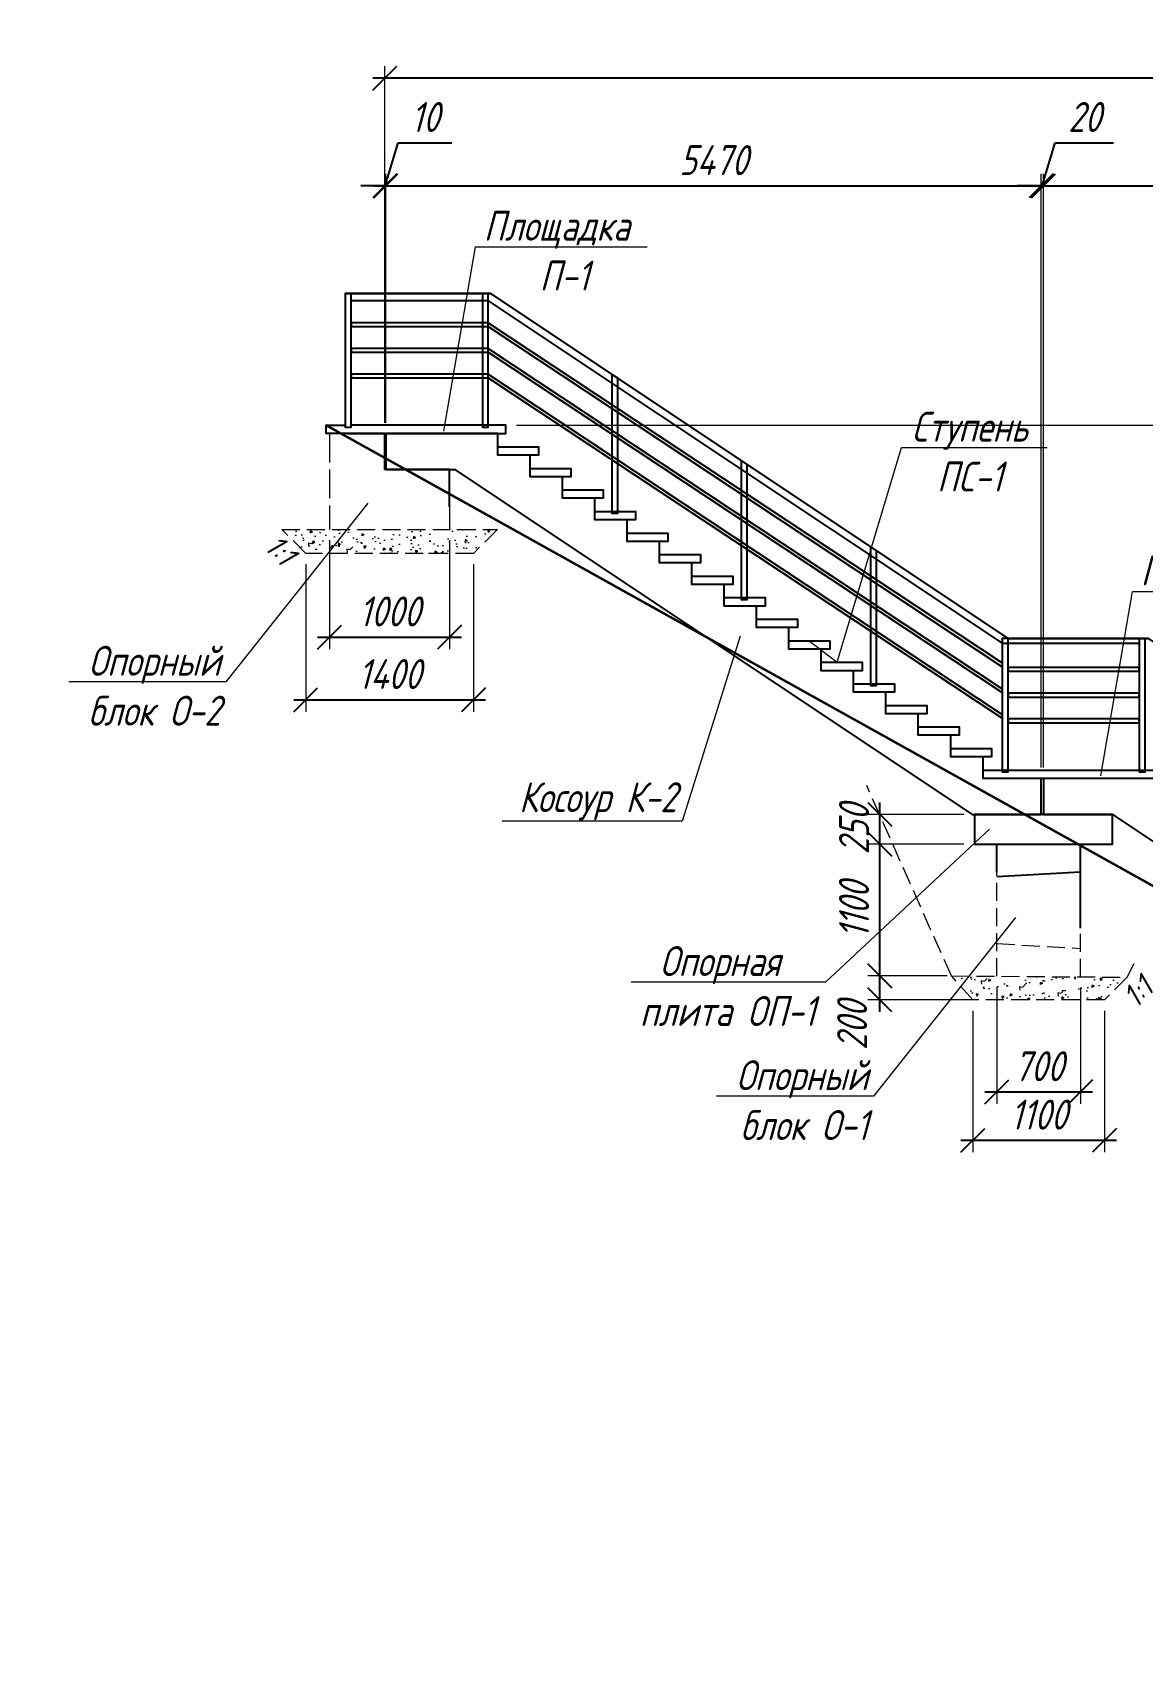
# Model space of a CAD drawing. Header units: millimetres. Extents: x 0 to 285450075, y -3000605 to 8125189010.
# Drawn here: x 7323728 to 7332992, y -647971 to -634324 of the extents above; entities that cross this region are included whole.
import ezdxf
from ezdxf import colors
from ezdxf.entities.mleader import LeaderData, LeaderLine
from ezdxf.math import Vec2, Vec3

# ---------------------------------------------------------------- set-up
doc = ezdxf.new("R2010")
doc.units = ezdxf.units.MM
for name, pattern in [('ACAD_ISO02W100', [15, 12, -3]), ('DASHED', [7, 5, -2, 0]), ('Штриховая', [3, 2, -1])]:
    doc.linetypes.add(name, pattern=pattern)
for name, color, linetype, lineweight in [('02_Доп.основные', 255, 'Continuous', 25), ('04_Невидимые', 3, 'Continuous', 13), ('10_Текст', 255, 'Continuous', 25), ('ИС_ЛС_Невид', 3, 'Штриховая', 18), ('ИС_ЛС_Тон', 3, 'Continuous', 18), ('ИС_Мвн', 3, 'Continuous', 18), ('ИС_Основная', 7, 'Continuous', 35), ('ИС_РЗМ', 3, 'Continuous', 18)]:
    doc.layers.add(name, color=color, linetype=linetype, lineweight=lineweight)
doc.layers.add('ограждение', color=7, linetype='Continuous')
doc.styles.add('0', font='isocpeur.ttf', dxfattribs={"width": 0.8, "oblique": 15})
doc.styles.add('ISOCPEUR', font='isocpeur.ttf', dxfattribs={"width": 0.8, "oblique": 15, "height": 2.5})
doc.dimstyles.new('М100мнв', dxfattribs={"dimscale": 100, "dimtxt": 2.5, "dimasz": 2, "dimexe": 1, "dimexo": 0.9, "dimgap": 0.9, "dimtad": 1, "dimdec": 0, "dimtxsty": '0', "dimblk": 'OBLIQUE', "dimcen": 2.5, "dimdle": 1, "dimclrd": 3, "dimclre": 3, "dimclrt": 256, "dimadec": 0, "dimazin": 0, "dimtfac": 1, "dimtdec": 0, "dimtmove": 1, "dimatfit": 3, "dimldrblk": 'OBLIQUE', "dimfxl": 1, "dimlwe": -1, "dimarcsym": 0})

# ---------------------------------------------------------------- blocks, each defined once
blk = doc.blocks.new('_OBLIQUE')
at = {"color": 0, "linetype": 'ByBlock', "lineweight": -2}
blk.add_line((0.5, 0.5), (-0.5, -0.5), dxfattribs=at)
blk = doc.blocks.new('*D1524')
at = {"layer": 'Defpoints', "color": 0, "transparency": 16777216}
for p in [(7331577, -642404), (7332677, -642404), (7332677, -643577)]:
    blk.add_point(p, dxfattribs=at)
at = {"layer": 'ИС_РЗМ', "color": 3, "transparency": 16777216}
for p, q in [((7331577, -642494), (7331577, -643677)), ((7332677, -642494), (7332677, -643677))]:
    blk.add_line(p, q, dxfattribs=at)
at = {"layer": 'ИС_РЗМ', "color": 3, "lineweight": -2, "transparency": 16777216}
blk.add_line((7331477, -643577), (7332777, -643577), dxfattribs=at)
at = {"layer": 'ИС_РЗМ', "color": 3, "lineweight": -2, "transparency": 16777216, "xscale": 200, "yscale": 200, "zscale": 200, "rotation": 180}
blk.add_blockref('_OBLIQUE', (7331577, -643577), dxfattribs=at)
at = {"layer": 'ИС_РЗМ', "color": 3, "lineweight": -2, "transparency": 16777216, "xscale": 200, "yscale": 200, "zscale": 200}
blk.add_blockref('_OBLIQUE', (7332677, -643577), dxfattribs=at)
at = {"layer": 'ИС_РЗМ', "transparency": 16777216, "insert": (7332127, -643362), "char_height": 250, "attachment_point": 5, "style": '0'}
blk.add_mtext('1100', dxfattribs=at)
blk = doc.blocks.new('*D1525')
at = {"layer": 'Defpoints', "color": 0, "transparency": 16777216}
for p in [(7331777, -642204), (7332477, -642212), (7332477, -643173)]:
    blk.add_point(p, dxfattribs=at)
at = {"layer": 'ИС_РЗМ', "color": 3, "transparency": 16777216}
for p, q in [((7331777, -642294), (7331777, -643273)), ((7332477, -642302), (7332477, -643273))]:
    blk.add_line(p, q, dxfattribs=at)
at = {"layer": 'ИС_РЗМ', "color": 3, "lineweight": -2, "transparency": 16777216}
blk.add_line((7331677, -643173), (7332577, -643173), dxfattribs=at)
at = {"layer": 'ИС_РЗМ', "color": 3, "lineweight": -2, "transparency": 16777216, "xscale": 200, "yscale": 200, "zscale": 200, "rotation": 180}
blk.add_blockref('_OBLIQUE', (7331777, -643173), dxfattribs=at)
at = {"layer": 'ИС_РЗМ', "color": 3, "lineweight": -2, "transparency": 16777216, "xscale": 200, "yscale": 200, "zscale": 200}
blk.add_blockref('_OBLIQUE', (7332477, -643173), dxfattribs=at)
at = {"layer": 'ИС_РЗМ', "transparency": 16777216, "insert": (7332127, -642958), "char_height": 250, "attachment_point": 5, "style": '0'}
blk.add_mtext('700', dxfattribs=at)
blk = doc.blocks.new('_None')
blk = doc.blocks.new('*D1526')
at = {"layer": 'Defpoints', "color": 0, "transparency": 16777216}
for p in [(7330800, -642204), (7331452, -642204), (7331698, -642404)]:
    blk.add_point(p, dxfattribs=at)
at = {"layer": 'ИС_РЗМ', "color": 3, "lineweight": -2, "transparency": 16777216}
blk.add_line((7330800, -642504), (7330800, -642104), dxfattribs=at)
at = {"layer": 'ИС_РЗМ', "color": 3, "transparency": 16777216}
for p, q in [((7331362, -642204), (7330700, -642204)), ((7331608, -642404), (7330700, -642404))]:
    blk.add_line(p, q, dxfattribs=at)
at = {"layer": 'ИС_РЗМ', "color": 3, "lineweight": -2, "transparency": 16777216, "xscale": 200, "yscale": 200, "zscale": 200}
for p, rotation in [((7330800, -642204), 90), ((7330800, -642404), 270)]:
    blk.add_blockref('_OBLIQUE', p, dxfattribs=dict(at, rotation=rotation))
at = {"layer": 'ИС_РЗМ', "transparency": 16777216, "insert": (7330569, -642618), "char_height": 250, "attachment_point": 5, "rotation": 90, "style": '0'}
blk.add_mtext('200', dxfattribs=at)
blk = doc.blocks.new('*D1527')
at = {"layer": 'Defpoints', "color": 0, "transparency": 16777216}
for p in [(7330800, -641104), (7331592, -641104), (7331452, -642204)]:
    blk.add_point(p, dxfattribs=at)
at = {"layer": 'ИС_РЗМ', "color": 3, "transparency": 16777216}
for p, q in [((7331502, -641104), (7330700, -641104)), ((7331362, -642204), (7330700, -642204))]:
    blk.add_line(p, q, dxfattribs=at)
at = {"layer": 'ИС_РЗМ', "color": 3, "lineweight": -2, "transparency": 16777216}
blk.add_line((7330800, -642304), (7330800, -641004), dxfattribs=at)
at = {"layer": 'ИС_РЗМ', "color": 3, "lineweight": -2, "transparency": 16777216, "xscale": 200, "yscale": 200, "zscale": 200}
for p, rotation in [((7330800, -641104), 90), ((7330800, -642204), 270)]:
    blk.add_blockref('_OBLIQUE', p, dxfattribs=dict(at, rotation=rotation))
at = {"layer": 'ИС_РЗМ', "transparency": 16777216, "insert": (7330585, -641654), "char_height": 250, "attachment_point": 5, "rotation": 90, "style": '0'}
blk.add_mtext('1100', dxfattribs=at)
blk = doc.blocks.new('*D1528')
at = {"layer": 'Defpoints', "color": 0, "transparency": 16777216}
for p in [(7330800, -640854), (7331592, -640854), (7331592, -641104)]:
    blk.add_point(p, dxfattribs=at)
at = {"layer": 'ИС_РЗМ', "color": 3, "lineweight": -2, "transparency": 16777216}
blk.add_line((7330800, -641204), (7330800, -640754), dxfattribs=at)
at = {"layer": 'ИС_РЗМ', "color": 3, "transparency": 16777216}
for p, q in [((7331502, -640854), (7330700, -640854)), ((7331502, -641104), (7330700, -641104))]:
    blk.add_line(p, q, dxfattribs=at)
at = {"layer": 'ИС_РЗМ', "color": 3, "lineweight": -2, "transparency": 16777216, "xscale": 200, "yscale": 200, "zscale": 200}
for p, rotation in [((7330800, -640854), 90), ((7330800, -641104), 270)]:
    blk.add_blockref('_OBLIQUE', p, dxfattribs=dict(at, rotation=rotation))
at = {"layer": 'ИС_РЗМ', "transparency": 16777216, "insert": (7330585, -640979), "char_height": 250, "attachment_point": 5, "rotation": 90, "style": '0'}
blk.add_mtext('250', dxfattribs=at)
blk = doc.blocks.new('*D1529')
at = {"layer": 'Defpoints', "color": 0, "transparency": 16777216}
for p in [(7326207, -638474), (7327208, -638474), (7327208, -639374)]:
    blk.add_point(p, dxfattribs=at)
at = {"layer": 'ИС_РЗМ', "color": 3, "transparency": 16777216}
for p, q in [((7326207, -638564), (7326207, -639474)), ((7327208, -638564), (7327208, -639474))]:
    blk.add_line(p, q, dxfattribs=at)
at = {"layer": 'ИС_РЗМ', "color": 3, "lineweight": -2, "transparency": 16777216}
blk.add_line((7326107, -639374), (7327308, -639374), dxfattribs=at)
at = {"layer": 'ИС_РЗМ', "color": 3, "lineweight": -2, "transparency": 16777216, "xscale": 200, "yscale": 200, "zscale": 200, "rotation": 180}
blk.add_blockref('_OBLIQUE', (7326207, -639374), dxfattribs=at)
at = {"layer": 'ИС_РЗМ', "color": 3, "lineweight": -2, "transparency": 16777216, "xscale": 200, "yscale": 200, "zscale": 200}
blk.add_blockref('_OBLIQUE', (7327208, -639374), dxfattribs=at)
at = {"layer": 'ИС_РЗМ', "transparency": 16777216, "insert": (7326707, -639159), "char_height": 250, "attachment_point": 5, "style": '0'}
blk.add_mtext('1000', dxfattribs=at)
blk = doc.blocks.new('*D1530')
at = {"layer": 'Defpoints', "color": 0, "transparency": 16777216}
for p in [(7326007, -638674), (7327408, -638674), (7327408, -639897)]:
    blk.add_point(p, dxfattribs=at)
at = {"layer": 'ИС_РЗМ', "color": 3, "transparency": 16777216}
for p, q in [((7326007, -638764), (7326007, -639997)), ((7327408, -638764), (7327408, -639997))]:
    blk.add_line(p, q, dxfattribs=at)
at = {"layer": 'ИС_РЗМ', "color": 3, "lineweight": -2, "transparency": 16777216}
blk.add_line((7325907, -639897), (7327508, -639897), dxfattribs=at)
at = {"layer": 'ИС_РЗМ', "color": 3, "lineweight": -2, "transparency": 16777216, "xscale": 200, "yscale": 200, "zscale": 200, "rotation": 180}
blk.add_blockref('_OBLIQUE', (7326007, -639897), dxfattribs=at)
at = {"layer": 'ИС_РЗМ', "color": 3, "lineweight": -2, "transparency": 16777216, "xscale": 200, "yscale": 200, "zscale": 200}
blk.add_blockref('_OBLIQUE', (7327408, -639897), dxfattribs=at)
at = {"layer": 'ИС_РЗМ', "transparency": 16777216, "insert": (7326707, -639682), "char_height": 250, "attachment_point": 5, "style": '0'}
blk.add_mtext('1400', dxfattribs=at)
blk = doc.blocks.new('*D1531')
at = {"layer": 'Defpoints', "color": 0, "transparency": 16777216}
for p in [(7326667, -634704), (7326667, -635604, 4135), (7347537, -635604, 4135)]:
    blk.add_point(p, dxfattribs=at)
at = {"layer": 'ИС_РЗМ', "color": 3, "transparency": 16777216}
for p, q in [((7326667, -635514), (7326667, -634604)), ((7347537, -635514), (7347537, -634604))]:
    blk.add_line(p, q, dxfattribs=at)
at = {"layer": 'ИС_РЗМ', "color": 3, "lineweight": -2, "transparency": 16777216}
blk.add_line((7347637, -634704), (7326567, -634704), dxfattribs=at)
at = {"layer": 'ИС_РЗМ', "color": 3, "lineweight": -2, "transparency": 16777216, "xscale": 200, "yscale": 200, "zscale": 200, "rotation": 180}
blk.add_blockref('_OBLIQUE', (7326667, -634704), dxfattribs=at)
at = {"layer": 'ИС_РЗМ', "color": 3, "lineweight": -2, "transparency": 16777216, "xscale": 200, "yscale": 200, "zscale": 200}
blk.add_blockref('_OBLIQUE', (7347537, -634704), dxfattribs=at)
at = {"layer": 'ИС_РЗМ', "transparency": 16777216, "insert": (7337102, -634489), "char_height": 250, "attachment_point": 5, "style": '0'}
blk.add_mtext('20870', dxfattribs=at)
blk = doc.blocks.new('*D1532')
at = {"layer": 'Defpoints', "color": 0, "transparency": 16777216}
for p in [(7326667, -635604), (7326667, -637674), (7326677, -637674)]:
    blk.add_point(p, dxfattribs=at)
at = {"layer": 'ИС_РЗМ', "color": 3, "lineweight": -2, "transparency": 16777216}
for p, q in [((7326672, -635604), (7326780, -635244)), ((7326780, -635244), (7327227, -635244)), ((7326667, -635604), (7326467, -635604)), ((7326677, -635604), (7326667, -635604)), ((7326677, -635604), (7326667, -635604)), ((7326677, -635604), (7326877, -635604))]:
    blk.add_line(p, q, dxfattribs=at)
at = {"layer": 'ИС_РЗМ', "color": 3, "transparency": 16777216}
for p, q in [((7326667, -637584), (7326667, -635504)), ((7326677, -637584), (7326677, -635504))]:
    blk.add_line(p, q, dxfattribs=at)
at = {"layer": 'ИС_РЗМ', "color": 3, "lineweight": -2, "transparency": 16777216, "xscale": 200, "yscale": 200, "zscale": 200}
blk.add_blockref('_OBLIQUE', (7326667, -635604), dxfattribs=at)
at = {"layer": 'ИС_РЗМ', "color": 3, "lineweight": -2, "transparency": 16777216, "xscale": 200, "yscale": 200, "zscale": 200, "rotation": 180}
blk.add_blockref('_OBLIQUE', (7326677, -635604), dxfattribs=at)
at = {"layer": 'ИС_РЗМ', "transparency": 16777216, "insert": (7327004, -635029), "char_height": 250, "attachment_point": 5, "style": '0'}
blk.add_mtext('10', dxfattribs=at)
blk = doc.blocks.new('*D1533')
at = {"layer": 'Defpoints', "color": 0, "transparency": 16777216}
for p in [(7332147, -635604), (7326677, -637674), (7332147, -640554)]:
    blk.add_point(p, dxfattribs=at)
at = {"layer": 'ИС_РЗМ', "color": 3, "transparency": 16777216}
for p, q in [((7326677, -637584), (7326677, -635504)), ((7332147, -640464), (7332147, -635504))]:
    blk.add_line(p, q, dxfattribs=at)
at = {"layer": 'ИС_РЗМ', "color": 3, "lineweight": -2, "transparency": 16777216}
blk.add_line((7326577, -635604), (7332247, -635604), dxfattribs=at)
at = {"layer": 'ИС_РЗМ', "color": 3, "lineweight": -2, "transparency": 16777216, "xscale": 200, "yscale": 200, "zscale": 200, "rotation": 180}
blk.add_blockref('_OBLIQUE', (7326677, -635604), dxfattribs=at)
at = {"layer": 'ИС_РЗМ', "color": 3, "lineweight": -2, "transparency": 16777216, "xscale": 200, "yscale": 200, "zscale": 200}
blk.add_blockref('_OBLIQUE', (7332147, -635604), dxfattribs=at)
at = {"layer": 'ИС_РЗМ', "transparency": 16777216, "insert": (7329412, -635389), "char_height": 250, "attachment_point": 5, "style": '0'}
blk.add_mtext('5470', dxfattribs=at)
blk = doc.blocks.new('*D1534')
at = {"layer": 'Defpoints', "color": 0, "transparency": 16777216}
for p in [(7332167, -635604), (7332147, -640554), (7332167, -640554)]:
    blk.add_point(p, dxfattribs=at)
at = {"layer": 'ИС_РЗМ', "color": 3, "lineweight": -2, "transparency": 16777216}
for p, q in [((7332157, -635604), (7332265, -635244)), ((7332265, -635244), (7332752, -635244)), ((7332147, -635604), (7331947, -635604)), ((7332147, -635604), (7332167, -635604)), ((7332147, -635604), (7332167, -635604)), ((7332167, -635604), (7332367, -635604))]:
    blk.add_line(p, q, dxfattribs=at)
at = {"layer": 'ИС_РЗМ', "color": 3, "transparency": 16777216}
for p, q in [((7332147, -640464), (7332147, -635504)), ((7332167, -640464), (7332167, -635504))]:
    blk.add_line(p, q, dxfattribs=at)
at = {"layer": 'ИС_РЗМ', "color": 3, "lineweight": -2, "transparency": 16777216, "xscale": 200, "yscale": 200, "zscale": 200}
blk.add_blockref('_OBLIQUE', (7332147, -635604), dxfattribs=at)
at = {"layer": 'ИС_РЗМ', "color": 3, "lineweight": -2, "transparency": 16777216, "xscale": 200, "yscale": 200, "zscale": 200, "rotation": 180}
blk.add_blockref('_OBLIQUE', (7332167, -635604), dxfattribs=at)
at = {"layer": 'ИС_РЗМ', "transparency": 16777216, "insert": (7332509, -635029), "char_height": 250, "attachment_point": 5, "style": '0'}
blk.add_mtext('20', dxfattribs=at)
blk = doc.blocks.new('*D1535')
at = {"layer": 'Defpoints', "color": 0, "transparency": 16777216}
for p in [(7337637, -635604), (7332167, -640554), (7337637, -643434)]:
    blk.add_point(p, dxfattribs=at)
at = {"layer": 'ИС_РЗМ', "color": 3, "transparency": 16777216}
for p, q in [((7332167, -640464), (7332167, -635504)), ((7337637, -643344), (7337637, -635504))]:
    blk.add_line(p, q, dxfattribs=at)
at = {"layer": 'ИС_РЗМ', "color": 3, "lineweight": -2, "transparency": 16777216}
blk.add_line((7332067, -635604), (7337737, -635604), dxfattribs=at)
at = {"layer": 'ИС_РЗМ', "color": 3, "lineweight": -2, "transparency": 16777216, "xscale": 200, "yscale": 200, "zscale": 200, "rotation": 180}
blk.add_blockref('_OBLIQUE', (7332167, -635604), dxfattribs=at)
at = {"layer": 'ИС_РЗМ', "color": 3, "lineweight": -2, "transparency": 16777216, "xscale": 200, "yscale": 200, "zscale": 200}
blk.add_blockref('_OBLIQUE', (7337637, -635604), dxfattribs=at)
at = {"layer": 'ИС_РЗМ', "transparency": 16777216, "insert": (7334902, -635389), "char_height": 250, "attachment_point": 5, "style": '0'}
blk.add_mtext('5470', dxfattribs=at)
blk = doc.blocks.new('*D1540')
at = {"layer": 'Defpoints', "color": 0, "transparency": 16777216}
for p in [(7327677, -637604, 4135), (7333162, -640484, 4135), (7350076, -640484)]:
    blk.add_point(p, dxfattribs=at)
at = {"layer": 'ИС_РЗМ', "color": 3, "lineweight": -2, "transparency": 16777216}
blk.add_line((7350076, -637504), (7350076, -640584), dxfattribs=at)
at = {"layer": 'ИС_РЗМ', "color": 3, "transparency": 16777216}
for p, q in [((7327767, -637604), (7350176, -637604)), ((7333252, -640484), (7350176, -640484))]:
    blk.add_line(p, q, dxfattribs=at)
at = {"layer": 'ИС_РЗМ', "color": 3, "lineweight": -2, "transparency": 16777216, "xscale": 200, "yscale": 200, "zscale": 200}
for p, rotation in [((7350076, -637604), 90), ((7350076, -640484), 270)]:
    blk.add_blockref('_OBLIQUE', p, dxfattribs=dict(at, rotation=rotation))
at = {"layer": 'ИС_РЗМ', "transparency": 16777216, "insert": (7349861, -639044), "char_height": 250, "attachment_point": 5, "rotation": 90, "style": '0'}
blk.add_mtext('16х180', dxfattribs=at)

msp = doc.modelspace()

# ---------------------------------------------------------------- hatches: boundary and pattern name
at = {"layer": '04_Невидимые'}
h = msp.add_hatch(dxfattribs=at)
h.set_pattern_fill('AR-CONC', color=256, scale=30, angle=180, style=0)
h.set_pattern_definition([(230, (-70978837.05, -798379.5), (-215.1780548, 18.8256405), [22.5, -247.5]), (175, (-70978837.05, -798379.5), (41.6254001, -225.6576401), [18, -198]), (280.45144446, (-70978854.98, -798377.94), (-173.552654, -206.8319973), [19.1220576, -210.3426336]), (226.1842, (-70978837.05, -798439.5), (-320.1723992, 49.6557842), [33.75, -371.25]), (276.6356355, (-70978863.73, -798435.37), (-280.3985837, -292.2355802), [28.6831026, -315.514128]), (171.184164, (-70978837.05, -798439.5), (-280.3985835, -292.2355801), [27, -297.0000003]), (201, (-70978867.05, -798424.5), (-179.07211564, 120.7856672), [22.5, -247.5]), (146, (-70978867.05, -798424.5), (-72.9945996, -217.5450135), [18, -198]), (251.45144474, (-70978881.97, -798414.44), (-252.066713, -96.75934584), [19.122057, -210.3426336]), (217.5, (-70978837.05, -798379.505), (-3.647956595, -99.86815615), [0, -195.6, 0, -201, 0, -198.75]), (187.5, (-70978837.05, -798379.51), (-78.92086123, -118.32351356), [0, -114.6, 0, -191.1, 0, -75.75]), (147.5, (-70978770.15, -798379.505), (-160.14673085, 6.76646152), [0, -75, 0, -234, 0, -310.5]), (137.5, (-70978740.15, -798379.5), (-174.9558508, -30.0314947), [0, -97.5, 0, -155.4, 0, -220.5])])
h.paths.add_polyline_path([(7327407.4878, -638673.892), (7327607.4878, -638473.892), (7325847.4878, -638473.892), (7325847.4878, -638513.892), (7326007.4878, -638673.892)])
h = msp.add_hatch(dxfattribs=at)
h.set_pattern_fill('AR-CONC', color=256, scale=30, angle=180, style=0)
h.set_pattern_definition([(230, (-70970817.1, -798379.54), (-215.1780548, 18.8256405), [22.5, -247.5]), (175, (-70970817.1, -798379.54), (41.6254001, -225.6576401), [18, -198]), (280.45144446, (-70970835.03, -798377.97), (-173.552654, -206.8319973), [19.1220576, -210.3426336]), (226.1842, (-70970817.1, -798439.54), (-320.1723992, 49.6557842), [33.75, -371.25]), (276.6356355, (-70970843.77, -798435.4), (-280.3985837, -292.2355802), [28.6831026, -315.514128]), (171.184164, (-70970817.1, -798439.54), (-280.3985835, -292.2355801), [27, -297.0000003]), (201, (-70970847.1, -798424.54), (-179.07211564, 120.7856672), [22.5, -247.5]), (146, (-70970847.1, -798424.54), (-72.9945996, -217.5450135), [18, -198]), (251.45144474, (-70970862.02, -798414.48), (-252.066713, -96.75934584), [19.122057, -210.3426336]), (217.5, (-70970817.094, -798379.54), (-3.647956595, -99.86815615), [0, -195.6, 0, -201, 0, -198.75]), (187.5, (-70970817.09, -798379.54), (-78.92086123, -118.32351356), [0, -114.6, 0, -191.1, 0, -75.75]), (147.5, (-70970750.19, -798379.54), (-160.14673085, 6.76646152), [0, -75, 0, -234, 0, -310.5]), (137.5, (-70970720.2, -798379.54), (-174.9558508, -30.0314947), [0, -97.5, 0, -155.4, 0, -220.5])])
h.paths.add_polyline_path([(7332866.5022, -642214.4149), (7332676.7049, -642404.2122), (7331576.7049, -642404.2122), (7331397.751, -642204.0076)])

# ---------------------------------------------------------------- linework, layer by layer
at = {"color": 5}
msp.add_lwpolyline([(7326337.0125, -636503.892), (7327550.1784, -636503.8833), (7331872.0118, -639383.9362), (7333040.192, -639383.9362), (7337360.1127, -642263.8833), (7338530.179, -642263.8833), (7341770.179, -644423.8833), (7342940.179, -644423.8833), (7346652.0131, -646898.4394)], dxfattribs=at)
at = {"layer": '02_Доп.основные'}
for p, q in [((7331777.012, -641337.225), (7331777.012, -641103.8833)), ((7332477.012, -641803.8916), (7332477.012, -641103.8833)), ((7331777.012, -641373.8833), (7332477.012, -641333.8833))]:
    msp.add_line(p, q, dxfattribs=at)
for points in [[(7326297.0125, -637673.8833), (7326177.0125, -637673.8833), (7326177.0125, -637603.8833), (7326337.0125, -637603.8833)], [(7326297.0125, -637673.8833), (7326177.0125, -637673.8833), (7326177.0125, -637603.8833), (7326337.0125, -637603.8833)], [(7326357.0125, -637673.8833), (7327497.0125, -637673.8833), (7327677.0125, -637673.8833), (7327677.0125, -637603.8833), (7327497.0125, -637603.8833), (7326387.0125, -637603.8833)], [(7332147.0118, -640853.8833), (7332147.0118, -640553.8833), (7331662.0118, -640553.8833), (7331662.0118, -640373.8833), (7331392.0118, -640373.8833), (7331392.0118, -640193.8833), (7331122.0118, -640193.8833), (7331122.0118, -640013.8833), (7330852.0118, -640013.8833), (7330852.0118, -639833.8833), (7330582.0118, -639833.8833), (7330582.0118, -639653.8833), (7330312.0118, -639653.8833), (7330312.0118, -639473.8833), (7330042.0118, -639473.8833), (7330042.0118, -639293.8833), (7329772.0118, -639293.8833), (7329772.0118, -639113.8833), (7329502.0118, -639113.8833), (7329502.0118, -638933.8833), (7329232.0118, -638933.8833), (7329232.0118, -638753.8833), (7328962.0118, -638753.8833), (7328962.0118, -638573.8833), (7328692.0118, -638573.8833), (7328692.0118, -638393.8833), (7328422.0118, -638393.8833), (7328422.0118, -638213.8833), (7328152.0118, -638213.8833), (7328152.0118, -638033.8833), (7327882.0118, -638033.8833), (7327882.0118, -637853.8833), (7327612.0118, -637853.8833), (7327612.0118, -637673.8833), (7326677.0118, -637673.8833), (7326677.0118, -637973.8833), (7327252.0118, -637973.8833), (7331572.0118, -640853.8833), (7332147.0118, -640853.8833)], [(7333102.0125, -640553.8833), (7332167.0125, -640553.8833), (7332167.0125, -640853.8833), (7332742.0125, -640853.8833), (7337062.0125, -643733.8833)], [(7332742.0125, -640853.8833), (7331592.0125, -640853.8833), (7331592.0125, -641103.8833), (7332742.0125, -641103.8833), (7332742.0125, -640853.8833)]]:
    msp.add_lwpolyline(points, dxfattribs=at)
at = {"layer": '02_Доп.основные', "flags": 128}
msp.add_lwpolyline([(7327207.0125, -638283.892), (7327207.0125, -637973.892), (7326667.0125, -637973.892), (7326667.0125, -637673.892), (7326207.0125, -637673.892)], dxfattribs=at)
at = {"layer": '02_Доп.основные'}
for points in [[(7327612.0118, -637783.8833), (7327952.0118, -637783.8833), (7327952.0118, -637853.8833), (7327612.0118, -637853.8833)], [(7327882.0118, -637963.8833), (7328222.0118, -637963.8833), (7328222.0118, -638033.8833), (7327882.0118, -638033.8833)], [(7328152.0118, -638143.8833), (7328492.0118, -638143.8833), (7328492.0118, -638213.8833), (7328152.0118, -638213.8833)], [(7328422.0118, -638323.8833), (7328762.0118, -638323.8833), (7328762.0118, -638393.8833), (7328422.0118, -638393.8833)], [(7328692.0118, -638503.8833), (7329032.0118, -638503.8833), (7329032.0118, -638573.8833), (7328692.0118, -638573.8833)], [(7328962.0118, -638683.8833), (7329302.0118, -638683.8833), (7329302.0118, -638753.8833), (7328962.0118, -638753.8833)], [(7329232.0118, -638863.8833), (7329572.0118, -638863.8833), (7329572.0118, -638933.8833), (7329232.0118, -638933.8833)], [(7329502.0118, -639043.8833), (7329842.0118, -639043.8833), (7329842.0118, -639113.8833), (7329502.0118, -639113.8833)], [(7329772.0118, -639223.8833), (7330112.0118, -639223.8833), (7330112.0118, -639293.8833), (7329772.0118, -639293.8833)], [(7330042.0118, -639403.8833), (7330382.0118, -639403.8833), (7330382.0118, -639473.8833), (7330042.0118, -639473.8833)], [(7330312.0118, -639583.8833), (7330652.0118, -639583.8833), (7330652.0118, -639653.8833), (7330312.0118, -639653.8833)], [(7330582.0118, -639763.8833), (7330922.0118, -639763.8833), (7330922.0118, -639833.8833), (7330582.0118, -639833.8833)], [(7330852.0118, -639943.8833), (7331192.0118, -639943.8833), (7331192.0118, -640013.8833), (7330852.0118, -640013.8833)], [(7331122.0118, -640123.8833), (7331462.0118, -640123.8833), (7331462.0118, -640193.8833), (7331122.0118, -640193.8833)], [(7331392.0118, -640303.8833), (7331732.0118, -640303.8833), (7331732.0118, -640373.8833), (7331392.0118, -640373.8833)], [(7331662.0118, -640483.9275), (7333162.0118, -640483.9275), (7333162.0118, -640553.9275), (7331662.0118, -640553.9275)]]:
    msp.add_lwpolyline(points, close=True, dxfattribs=at)
at = {"layer": '04_Невидимые', "linetype": 'DASHED', "ltscale": 30}
for p, q in [((7331397.751, -642204.0076), (7330691.1379, -640613.3089)), ((7331777.012, -642206.695), (7331777.012, -641337.225)), ((7332477.012, -642211.6551), (7332477.012, -641803.8916)), ((7331777.012, -641933.8833), (7332477.012, -641973.8833)), ((7332866.5022, -642214.4149), (7332923.0759, -642101.2676))]:
    msp.add_line(p, q, dxfattribs=at)
msp.add_lwpolyline([(7327607.508, -638473.892), (7327407.508, -638673.892), (7326007.4878, -638673.892), (7325807.4878, -638473.892), (7327607.4878, -638473.892)], dxfattribs=at)
msp.add_lwpolyline([(7332676.7049, -642404.2122), (7331576.7049, -642404.2122), (7331397.751, -642204.0076), (7332866.5022, -642214.4149)], close=True, dxfattribs=at)
at = {"layer": 'ИС_ЛС_Невид', "ltscale": 200}
msp.add_line((7327207.0124, -638284.0134), (7327207.0124, -638474.0134), dxfattribs=at)
at = {"layer": 'ИС_ЛС_Тон', "linetype": 'ACAD_ISO02W100', "ltscale": 20, "extrusion": (0, 0, -1)}
msp.add_line((7326207.0125, -637673.8833), (7326207.0125, -638473.8833), dxfattribs=at)
at = {"layer": 'ИС_ЛС_Тон', "linetype": 'ACAD_ISO02W100', "ltscale": 20}
msp.add_line((7327207.0125, -638283.8833), (7327207.0125, -638473.8833), dxfattribs=at)
at = {"layer": 'ИС_Основная', "color": 1}
msp.add_line((7344779.8586, -647970.7822), (7326176.9995, -637603.8833), dxfattribs=at)
at = {"layer": 'ограждение', "color": 4}
for p, q in [((7327532.0118, -636563.8833), (7326387.0125, -636563.8833)), ((7327532.0118, -636563.8833), (7331822.0118, -639423.8833)), ((7327550.1784, -636503.8833), (7331870.2576, -639383.9362))]:
    msp.add_line(p, q, dxfattribs=at)
at = {"layer": 'ограждение', "color": 1}
for p, q in [((7327532.0118, -636746.8833), (7331822.0118, -639589.3373)), ((7327532.0118, -636778.8833), (7331822.0118, -639621.3373)), ((7327532.0118, -636961.8833), (7331822.0118, -639804.3373)), ((7327532.0118, -636993.8833), (7331822.0118, -639836.3373)), ((7327532.0118, -637176.8833), (7331822.0118, -640019.3373)), ((7327532.0118, -637208.8833), (7331822.0118, -640051.3373))]:
    msp.add_line(p, q, dxfattribs=at)
at = {"layer": 'ограждение'}
for points in [[(7326387.0125, -636503.892), (7326337.0125, -636503.892), (7326337.0125, -637618.892), (7326387.0125, -637618.892)], [(7327532.0118, -636503.8833), (7327482.0118, -636503.8833), (7327482.0118, -637618.8833), (7327532.0118, -637618.8833)], [(7328612.0118, -637211.7723), (7328562.0118, -637178.439), (7328562.0118, -638338.8833), (7328612.0118, -638338.8833)], [(7329692.0118, -637931.7723), (7329642.0118, -637898.439), (7329642.0118, -639058.8834), (7329692.0118, -639058.8834)], [(7330772.0118, -638651.7723), (7330722.0118, -638618.439), (7330722.0118, -639778.8834), (7330772.0118, -639778.8834)], [(7331872.0118, -639383.9362), (7331822.0118, -639383.9362), (7331822.0118, -640498.9362), (7331872.0118, -640498.9362)], [(7333017.0111, -639383.9275), (7332967.0111, -639383.9275), (7332967.0111, -640498.9275), (7333017.0111, -640498.9275)]]:
    msp.add_lwpolyline(points, close=True, dxfattribs=at)
at = {"layer": 'ограждение', "color": 4}
for points in [[(7327550.1784, -636503.8833), (7326387.0125, -636503.892)], [(7331822.0118, -639423.8833), (7332967.0111, -639423.8833)], [(7333040.179, -639383.9275), (7331870.2576, -639383.9362)]]:
    msp.add_lwpolyline(points, dxfattribs=at)
at = {"layer": 'ограждение', "color": 1}
for points in [[(7327532.0118, -636746.892), (7326387.0125, -636746.892), (7326387.0125, -636778.892), (7327532.0118, -636778.892)], [(7327532.0118, -636961.892), (7326387.0125, -636961.892), (7326387.0125, -636993.892), (7327532.0118, -636993.892)], [(7327532.0118, -637176.892), (7326387.0125, -637176.892), (7326387.0125, -637208.892), (7327532.0118, -637208.892)], [(7332967.0111, -639626.9362), (7331872.0118, -639626.9362), (7331872.0118, -639658.9362), (7332967.0111, -639658.9362)], [(7332967.0111, -639841.9362), (7331872.0118, -639841.9362), (7331872.0118, -639873.9362), (7332967.0111, -639873.9362)], [(7332967.0111, -640056.9362), (7331872.0118, -640056.9362), (7331872.0118, -640088.9362), (7332967.0111, -640088.9362)]]:
    msp.add_lwpolyline(points, close=True, dxfattribs=at)

# ---------------------------------------------------------------- texts
at = {"layer": '10_Текст', "style": 'ISOCPEUR', "oblique": 15, "width": 0.9}
for rotation, p in [(315, (7325651.7156, -638631.72, 120.5802)), (315, (7325651.7156, -638631.7287, 120.5802)), (45, (7332940.4393, -642481.8604))]:
    msp.add_text('1:1', height=187.5, rotation=rotation, dxfattribs=at).set_placement(p)

# ---------------------------------------------------------------- dimensions: what is measured, and where the dimension line sits
at = {"layer": 'ИС_РЗМ'}
for base, p1, p2, angle, picture, middle in [((7326667.0125, -634703.5149, -4135.3491), (7347537.0131, -635603.8833), (7326667.0125, -635603.8833), 180, '*D1531', (7337102.0128, -634488.5149, -4135.3491)), ((7330799.9833, -641103.8391), (7331452.4814, -642204.168), (7331591.9683, -641103.8391), 90, '*D1527', (7330584.9833, -641654.0036))]:
    dim = msp.add_linear_dim(base=base, p1=p1, p2=p2, angle=angle, dimstyle='М100мнв', dxfattribs=at)
    dim.commit()
    dim.dimension.update_dxf_attribs({"geometry": picture, "text_midpoint": middle})
for base, p1, p2, picture, middle in [((7326667.0125, -635603.8833), (7326677.0118, -637673.8747), (7326667.0125, -637673.8833), '*D1532', (7326870.0121, -635028.8833)), ((7332167.0125, -635603.8833), (7332147.0118, -640553.9102), (7332167.0125, -640553.9102), '*D1534', (7332355.0121, -635028.8833)), ((7332147.0118, -635603.8833), (7326677.0118, -637673.866), (7332147.0118, -640553.9102), '*D1533', (7329412.0118, -635388.8833)), ((7337637.0125, -635603.8833), (7332167.0125, -640553.9275), (7337637.0125, -643433.8833), '*D1535', (7334902.0125, -635388.8833)), ((7327207.508, -639373.892), (7326207.0125, -638473.892), (7327207.508, -638473.892), '*D1529', (7326707.2602, -639158.892)), ((7327407.508, -639896.9213), (7326007.4878, -638673.892), (7327407.508, -638673.892), '*D1530', (7326707.4979, -639681.9213)), ((7332476.9678, -643173.49), (7331776.9678, -642203.8833), (7332476.9678, -642211.6109), '*D1525', (7332126.9678, -642958.49)), ((7332676.7049, -643577.4827), (7331576.6607, -642404.168), (7332676.7049, -642404.2122), '*D1524', (7332126.6828, -643362.4827))]:
    dim = msp.add_linear_dim(base=base, p1=p1, p2=p2, dimstyle='М100мнв', dxfattribs=at)
    dim.commit()
    dim.dimension.update_dxf_attribs({"geometry": picture, "text_midpoint": middle})
dim = msp.add_linear_dim(base=(7350076.4123, -640483.9275, -4135.3491), p1=(7327677.0125, -637603.8833), p2=(7333162.0118, -640483.9275), angle=90, text='16х180', dimstyle='М100мнв', dxfattribs=at)
dim.commit()
dim.dimension.update_dxf_attribs({"geometry": '*D1540', "text_midpoint": (7349861.4123, -639043.9054, -4135.3491)})
for base, p1, p2, picture, middle in [((7330799.9833, -640853.8391), (7331591.9683, -641103.8391), (7331591.9683, -640853.8391), '*D1528', (7330799.9833, -640978.8391)), ((7330799.9833, -642204.168), (7331698.4814, -642404.168), (7331452.4814, -642204.168), '*D1526', (7330784.4221, -642617.9439))]:
    dim = msp.add_linear_dim(base=base, p1=p1, p2=p2, angle=90, dimstyle='М100мнв', dxfattribs=at)
    dim.commit()
    dim.dimension.update_dxf_attribs({"geometry": picture, "text_midpoint": middle, "dimtype": 160})

# ---------------------------------------------------------------- leaders
at = {"layer": 'ИС_Мвн'}
ml = msp.add_multileader_mtext('Standard', dxfattribs=at)
ml.set_content('Площадка\\P П-1', color=256, style='0')
ml.set_leader_properties(color=256, linetype='ByLayer', lineweight=-1)
ml.set_arrow_properties(name='NONE')
ml.build(insert=Vec2(0, 0))
ml.multileader.update_dxf_attribs({"text_left_attachment_type": 6, "text_right_attachment_type": 6, "dogleg_length": 0.36, "arrow_head_size": 300, "scale": 100})
ctx = ml.context
ctx.base_point, ctx.scale, ctx.char_height, ctx.arrow_head_size, ctx.landing_gap_size, ctx.plane_origin = Vec3(7327460.5113, -636112.2512), 100, 250, 300, 9, Vec3(7328352.9809, -637162.8691)
ctx.left_attachment, ctx.right_attachment, ctx.text_align_type = 6, 6, 1
notes = []
notes.append((ctx, [(0, (1, 1, 0), (7327424.5113, -636112.2512), (1, 0), 36, [(0, [(7327160.1174, -637652.7409)], 0, [])])]))
ctx.mtext.insert, ctx.mtext.alignment, ctx.mtext.flow_direction = Vec3(7328103.005, -635812.2512), 2, 5
ml = msp.add_multileader_mtext('Standard', dxfattribs=at)
ml.set_content('Ступень \\PПС-1', color=256, style='0')
ml.set_leader_properties(color=256, linetype='ByLayer', lineweight=-1)
ml.set_arrow_properties(name='NONE')
ml.build(insert=Vec2(0, 0))
ml.multileader.update_dxf_attribs({"text_left_attachment_type": 6, "text_right_attachment_type": 6, "dogleg_length": 0.36, "arrow_head_size": 300, "scale": 100})
ctx = ml.context
ctx.base_point, ctx.scale, ctx.char_height, ctx.arrow_head_size, ctx.landing_gap_size, ctx.plane_origin = Vec3(7331018.723, -637790.8456), 100, 250, 300, 9, Vec3(7330985.693, -639612.7247)
ctx.left_attachment, ctx.right_attachment, ctx.text_align_type = 6, 6, 1
notes.append((ctx, [(0, (1, 1, 0), (7330982.723, -637790.8456), (1, 0), 36, [(1, [(7330212.0125, -639403.8833), (7330443.2835, -639583.8833)], 0, [])])]))
ctx.mtext.insert, ctx.mtext.alignment, ctx.mtext.flow_direction = Vec3(7331551.2167, -637490.8456), 2, 5
ml = msp.add_multileader_mtext('Standard', dxfattribs=at)
ml.set_content('Опорный\\Pблок О-2', color=256, style='0')
ml.set_leader_properties(color=256, linetype='ByLayer', lineweight=-1)
ml.set_arrow_properties(name='NONE')
ml.build(insert=Vec2(0, 0))
ml.multileader.update_dxf_attribs({"text_left_attachment_type": 6, "text_right_attachment_type": 6, "dogleg_length": 0.36, "arrow_head_size": 300, "scale": 100})
ctx = ml.context
ctx.base_point, ctx.scale, ctx.char_height, ctx.arrow_head_size, ctx.landing_gap_size, ctx.plane_origin = Vec3(7324073.502, -639746.4233), 100, 250, 300, 9, Vec3(7327645.5207, -639067.3248)
ctx.left_attachment, ctx.right_attachment, ctx.text_align_type = 6, 6, 2
notes.append((ctx, [(1, (1, 1, 0), (7325341.4766, -639746.4233), (-1, 0), 36, [(0, [(7326525.4299, -638253.2343)], 0, [])])]))
ctx.mtext.insert, ctx.mtext.alignment, ctx.mtext.flow_direction = Vec3(7325296.4766, -639446.4233), 3, 5
ml = msp.add_multileader_mtext('Standard', dxfattribs=at)
ml.set_content('Площадка\\P П-1', color=256, style='0')
ml.set_leader_properties(color=256, linetype='ByLayer', lineweight=-1)
ml.set_arrow_properties(name='NONE')
ml.build(insert=Vec2(0, 0))
ml.multileader.update_dxf_attribs({"text_left_attachment_type": 6, "text_right_attachment_type": 6, "dogleg_length": 0.36, "arrow_head_size": 300, "scale": 100})
ctx = ml.context
ctx.base_point, ctx.scale, ctx.char_height, ctx.arrow_head_size, ctx.landing_gap_size, ctx.plane_origin = Vec3(7332945.5107, -638992.2954), 100, 250, 300, 9, Vec3(7333837.9803, -640042.9133)
ctx.left_attachment, ctx.right_attachment, ctx.text_align_type = 6, 6, 1
notes.append((ctx, [(0, (1, 1, 0), (7332909.5107, -638992.2954), (1, 0), 36, [(0, [(7332645.1168, -640532.7851)], 0, [])])]))
ctx.mtext.insert, ctx.mtext.alignment, ctx.mtext.flow_direction = Vec3(7333588.0043, -638692.2954), 2, 5
ml = msp.add_multileader_mtext('Standard', dxfattribs=at)
ml.set_content('Косоур К-2', color=256, style='0')
ml.set_leader_properties(color=256, linetype='ByLayer', lineweight=-1)
ml.set_arrow_properties(name='NONE')
ml.build(insert=Vec2(0, 0))
ml.multileader.update_dxf_attribs({"text_left_attachment_type": 6, "text_right_attachment_type": 6, "dogleg_length": 0.36, "arrow_head_size": 300, "scale": 100})
ctx = ml.context
ctx.base_point, ctx.scale, ctx.char_height, ctx.arrow_head_size, ctx.landing_gap_size, ctx.plane_origin = Vec3(7327600.9726, -640910.8992), 100, 250, 300, 9, Vec3(7330613.5029, -640049.9359)
ctx.left_attachment, ctx.right_attachment, ctx.text_align_type = 6, 6, 2
notes.append((ctx, [(1, (1, 1, 0), (7329148.9472, -640910.8992), (-1, 0), 36, [(0, [(7329634.1192, -639366.4811)], 0, [])])]))
ctx.mtext.insert, ctx.mtext.alignment, ctx.mtext.flow_direction = Vec3(7329103.9472, -640585.8992), 3, 5
ml = msp.add_multileader_mtext('Standard', dxfattribs=at)
ml.set_content('Опорная\\P плита ОП-1', color=256, style='0')
ml.set_leader_properties(color=256, linetype='ByLayer', lineweight=-1)
ml.set_arrow_properties(name='NONE')
ml.build(insert=Vec2(0, 0))
ml.multileader.update_dxf_attribs({"text_left_attachment_type": 6, "text_right_attachment_type": 6, "dogleg_length": 0.36, "arrow_head_size": 300, "scale": 100})
ctx = ml.context
ctx.base_point, ctx.scale, ctx.char_height, ctx.arrow_head_size, ctx.landing_gap_size, ctx.plane_origin = Vec3(7328619.9707, -642255.0305), 100, 250, 300, 9, Vec3(7332338.7858, -642466.6985)
ctx.left_attachment, ctx.right_attachment, ctx.text_align_type = 6, 6, 1
notes.append((ctx, [(0, (1, 1, 0), (7330347.9453, -642255.0305), (-1, 0), 36, [(0, [(7331715.8548, -640977.2723)], 0, [])])]))
ctx.mtext.insert, ctx.mtext.alignment, ctx.mtext.flow_direction = Vec3(7329465.958, -641955.0305), 2, 5
ml = msp.add_multileader_mtext('Standard', dxfattribs=at)
ml.set_content('Опорный\\Pблок О-1', color=256, style='0')
ml.set_leader_properties(color=256, linetype='ByLayer', lineweight=-1)
ml.set_arrow_properties(name='NONE')
ml.build(insert=Vec2(0, 0))
ml.multileader.update_dxf_attribs({"text_left_attachment_type": 6, "text_right_attachment_type": 6, "dogleg_length": 0.36, "arrow_head_size": 300, "scale": 100})
ctx = ml.context
ctx.base_point, ctx.scale, ctx.char_height, ctx.arrow_head_size, ctx.landing_gap_size, ctx.plane_origin = Vec3(7329520.6862, -643208.1535), 100, 250, 300, 9, Vec3(7333052.7049, -642529.055)
ctx.left_attachment, ctx.right_attachment, ctx.text_align_type = 6, 6, 2
notes.append((ctx, [(1, (1, 1, 0), (7330748.6608, -643208.1535), (-1, 0), 36, [(0, [(7331932.6142, -641714.9645)], 0, [])])]))
ctx.mtext.insert, ctx.mtext.alignment, ctx.mtext.flow_direction = Vec3(7330703.6608, -642908.1535), 3, 5
for ctx, leaders in notes:
    for number, flags, end, landing, length, lines in leaders:
        leader = LeaderData()
        leader.index, (leader.has_last_leader_line, leader.has_dogleg_vector, leader.attachment_direction) = number, flags
        leader.last_leader_point, leader.dogleg_vector, leader.dogleg_length = Vec3(end), Vec3(landing), length
        for number, points, colour, breaks in lines:
            line = LeaderLine()
            line.index, line.vertices, line.color, line.breaks = number, Vec3.list(points), colors.encode_raw_color(colour), breaks
            leader.lines.append(line)
        ctx.leaders.append(leader)

doc.saveas('drawing.dxf')
